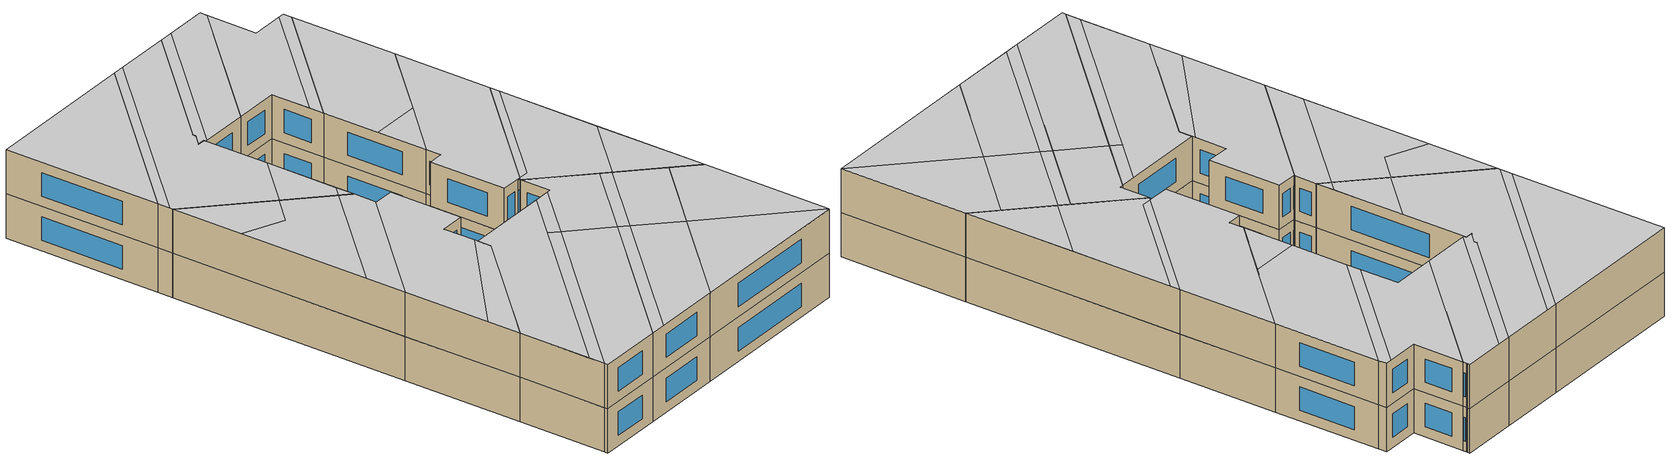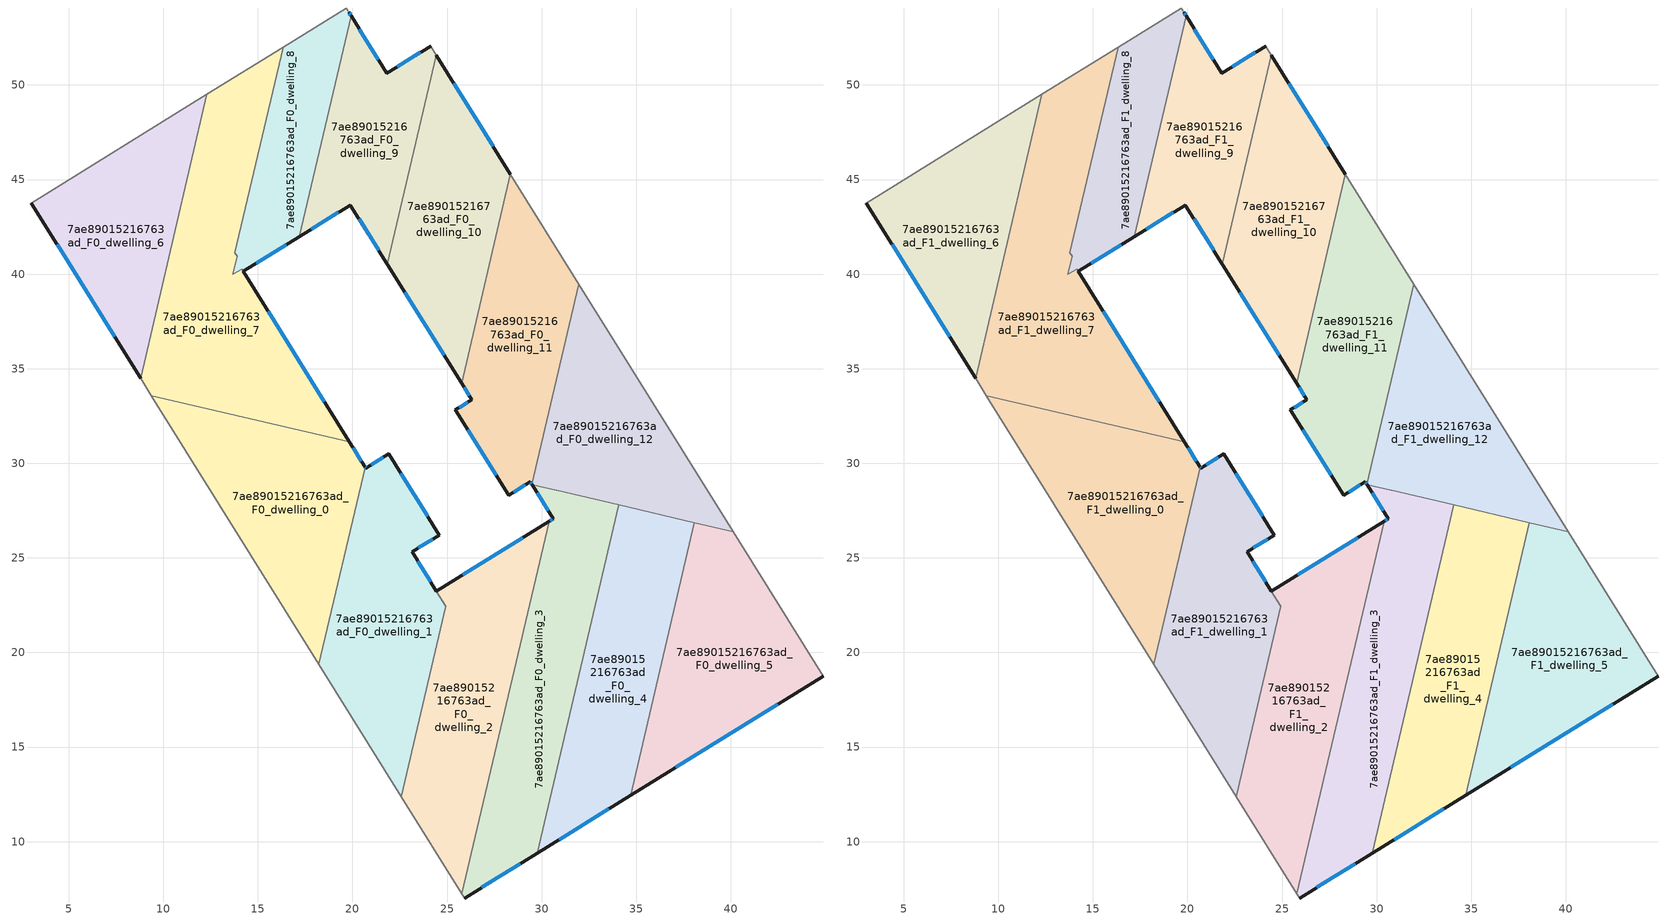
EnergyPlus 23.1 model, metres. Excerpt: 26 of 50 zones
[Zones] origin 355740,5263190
7ae89015216763ad_F0_dwelling_0
 floor ground (EU_floor_Construction): 19.84,31.12 20.66,29.8 18.22,19.38 9.38,33.57 z0
 wall outside (EU_wall_Construction): 20.66,29.8 19.84,31.12 z0:3
 wall to 7ae89015216763ad_F0_dwelling_1 (EU_wall_Construction): 18.22,19.38 20.66,29.8 z0:3
 wall adiabatic (EU_wall_Construction): 9.38,33.57 18.22,19.38 z0:3
 wall to 7ae89015216763ad_F0_dwelling_7 (EU_wall_Construction): 19.84,31.12 9.38,33.57 z0:3
 window (EU_Window_Construction): 20.47,30.11 20.03,30.81 z0.7:2.3
7ae89015216763ad_F0_dwelling_1
 floor ground (EU_floor_Construction): 21.92,30.49 24.6,26.2 23.15,25.31 24.94,22.44 22.59,12.38 18.22,19.38 20.66,29.8 20.7,29.74 z0
 wall outside (EU_wall_Construction): 24.44,23.24 23.15,25.31 24.6,26.2 21.92,30.49 20.7,29.74 20.66,29.8 z0:3
 wall to 7ae89015216763ad_F0_dwelling_2 (EU_wall_Construction): 24.94,22.44 24.44,23.24 / 22.59,12.38 24.94,22.43 z0:3
 wall adiabatic (EU_wall_Construction): 18.22,19.38 22.59,12.38 z0:3
 window (EU_Window_Construction): 23.49,25.52 24.26,25.99 / 24.14,23.73 23.46,24.83 / 20.69,29.76 20.67,29.79 / 21.64,30.32 20.99,29.92 / 23.97,27.21 22.55,29.49 z0.7:2.3
7ae89015216763ad_F0_dwelling_10
 floor ground (EU_floor_Construction): 24.44,51.56 28.35,45.27 25.77,34.23 21.85,40.51 z0
 wall outside (EU_wall_Construction): 28.35,45.27 24.44,51.56 / 21.85,40.51 25.77,34.23 z0:3
 wall to 7ae89015216763ad_F0_dwelling_9 (EU_wall_Construction): 24.44,51.56 21.85,40.51 z0:3
 wall to 7ae89015216763ad_F0_dwelling_11 (EU_wall_Construction): 25.77,34.23 28.35,45.27 z0:3
 window (EU_Window_Construction): 27.43,46.75 25.36,50.08 / 22.77,39.04 24.85,35.71 z0.7:2.3
7ae89015216763ad_F0_dwelling_11
 floor ground (EU_floor_Construction): 28.35,45.27 31.97,39.47 29.49,28.88 29.4,29.02 28.25,28.31 25.44,32.82 26.31,33.37 25.77,34.23 z0
 wall outside (EU_wall_Construction): 25.77,34.23 26.31,33.37 25.44,32.82 28.25,28.31 29.4,29.02 29.49,28.88 z0:3
 wall adiabatic (EU_wall_Construction): 31.97,39.47 28.35,45.27 z0:3
 wall to 7ae89015216763ad_F0_dwelling_12 (EU_wall_Construction): 29.49,28.88 31.97,39.47 z0:3
 window (EU_Window_Construction): 29.42,28.99 29.47,28.91 / 28.52,28.48 29.13,28.85 / 26.1,31.76 27.59,29.37 / 26.11,33.24 25.65,32.95 / 25.9,34.03 26.19,33.57 z0.7:2.3
7ae89015216763ad_F0_dwelling_12
 floor ground (EU_floor_Construction): 31.97,39.47 40.13,26.38 29.49,28.87 z0
 wall adiabatic (EU_wall_Construction): 40.13,26.38 31.97,39.47 z0:3
 wall to 7ae89015216763ad_F0_dwelling_4 (EU_wall_Construction): 34.07,27.8 38.08,26.86 z0:3
 wall to 7ae89015216763ad_F0_dwelling_3 (EU_wall_Construction): 29.49,28.87 30.78,28.56 / 30.79,28.56 34.07,27.8 z0:3
 wall to 7ae89015216763ad_F0_dwelling_5 (EU_wall_Construction): 38.08,26.86 40.13,26.38 z0:3
7ae89015216763ad_F0_dwelling_2
 floor ground (EU_floor_Construction): 30.4,26.93 25.79,7.24 22.59,12.38 24.94,22.44 24.44,23.24 z0
 wall outside (EU_wall_Construction): 30.4,26.93 24.44,23.24 z0:3
 wall adiabatic (EU_wall_Construction): 22.59,12.38 25.79,7.24 z0:3
 wall to 7ae89015216763ad_F0_dwelling_3 (EU_wall_Construction): 25.79,7.24 30.4,26.93 z0:3
 window (EU_Window_Construction): 29,26.06 25.84,24.1 z0.7:2.3
7ae89015216763ad_F0_dwelling_3
 floor ground (EU_floor_Construction): 34.07,27.79 29.76,9.39 25.93,7.02 25.79,7.24 30.4,26.93 30.62,27.07 29.49,28.87 z0
 wall outside (EU_wall_Construction): 29.49,28.87 30.62,27.07 30.4,26.93 / 25.93,7.02 29.76,9.39 z0:3
 wall to 7ae89015216763ad_F0_dwelling_4 (EU_wall_Construction): 29.76,9.39 34.07,27.79 z0:3
 wall adiabatic (EU_wall_Construction): 25.79,7.24 25.93,7.02 z0:3
 window (EU_Window_Construction): 29.76,28.44 30.35,27.49 / 26.83,7.58 28.86,8.84 / 30.57,27.03 30.45,26.96 z0.7:2.3
7ae89015216763ad_F0_dwelling_4
 floor ground (EU_floor_Construction): 38.08,26.86 34.71,12.45 29.76,9.39 34.07,27.79 z0
 wall outside (EU_wall_Construction): 29.76,9.39 34.71,12.45 z0:3
 wall to 7ae89015216763ad_F0_dwelling_5 (EU_wall_Construction): 34.71,12.45 38.08,26.86 z0:3
 window (EU_Window_Construction): 30.92,10.11 33.54,11.73 z0.7:2.3
7ae89015216763ad_F0_dwelling_5
 floor ground (EU_floor_Construction): 40.13,26.38 44.88,18.75 34.71,12.45 38.08,26.86 z0
 wall outside (EU_wall_Construction): 34.71,12.45 44.88,18.75 z0:3
 wall adiabatic (EU_wall_Construction): 44.88,18.75 40.13,26.38 z0:3
 window (EU_Window_Construction): 37.09,13.93 42.49,17.27 z0.7:2.3
7ae89015216763ad_F0_dwelling_6
 floor ground (EU_floor_Construction): 12.31,49.51 8.8,34.5 3.03,43.76 z0
 wall outside (EU_wall_Construction): 3.03,43.76 8.8,34.5 z0:3
 wall adiabatic (EU_wall_Construction): 12.31,49.51 3.03,43.76 z0:3
 wall to 7ae89015216763ad_F0_dwelling_7 (EU_wall_Construction): 8.8,34.5 12.31,49.51 z0:3
 window (EU_Window_Construction): 4.39,41.58 7.45,36.68 z0.7:2.3
7ae89015216763ad_F0_dwelling_7
 floor ground (EU_floor_Construction): 16.34,52 13.79,41.12 13.9,40.94 13.68,39.99 13.72,40.01 14.14,40.27 14.22,40.14 19.84,31.12 9.38,33.57 8.8,34.5 12.31,49.51 z0
 wall outside (EU_wall_Construction): 19.84,31.12 14.22,40.14 z0:3
 wall to 7ae89015216763ad_F0_dwelling_8 (EU_wall_Construction): 14.22,40.15 14.14,40.27 13.72,40.01 13.68,39.99 13.9,40.94 13.79,41.12 16.34,52 z0:3
 wall adiabatic (EU_wall_Construction): 8.8,34.5 9.38,33.57 / 16.34,52 12.31,49.51 z0:3
 window (EU_Window_Construction): 18.52,33.24 15.54,38.02 z0.7:2.3
7ae89015216763ad_F0_dwelling_8
 floor ground (EU_floor_Construction): 19.75,53.94 19.78,53.9 19.82,53.83 19.93,53.66 17.2,41.99 14.22,40.15 14.14,40.27 13.72,40.01 13.68,39.99 13.9,40.94 13.79,41.12 16.34,52 19.67,54.07 z0
 wall outside (EU_wall_Construction): 19.93,53.66 19.82,53.83 / 14.22,40.15 17.2,41.99 z0:3
 wall adiabatic (EU_wall_Construction): 19.82,53.83 19.78,53.9 19.75,53.94 19.67,54.07 16.34,52 z0:3
 wall to 7ae89015216763ad_F0_dwelling_9 (EU_wall_Construction): 17.2,41.99 19.93,53.66 z0:3
 window (EU_Window_Construction): 19.9,53.7 19.84,53.79 / 14.92,40.58 16.5,41.55 z0.7:2.3
7ae89015216763ad_F0_dwelling_9
 floor ground (EU_floor_Construction): 24.13,52.05 24.44,51.56 21.85,40.51 19.89,43.65 17.2,41.99 19.93,53.66 21.82,50.62 z0
 wall outside (EU_wall_Construction): 17.2,41.99 19.89,43.65 21.85,40.51 / 24.13,52.05 21.82,50.62 19.93,53.66 z0:3
 wall adiabatic (EU_wall_Construction): 24.44,51.56 24.13,52.05 z0:3
 window (EU_Window_Construction): 20.35,42.92 21.39,41.25 / 17.83,42.38 19.26,43.26 / 21.37,51.33 20.37,52.94 / 23.59,51.72 22.36,50.96 z0.7:2.3
7ae89015216763ad_F1_dwelling_0
 floor to 7ae89015216763ad_F0_dwelling_0 (EU_floor_Construction): 19.84,31.12 20.66,29.8 18.22,19.38 9.38,33.57 z3
 wall outside (EU_wall_Construction): 20.66,29.8 19.84,31.12 z3:6
 wall to 7ae89015216763ad_F1_dwelling_1 (EU_wall_Construction): 18.22,19.38 20.66,29.8 z3:6
 wall adiabatic (EU_wall_Construction): 9.38,33.57 18.22,19.38 z3:6
 wall to 7ae89015216763ad_F1_dwelling_7 (EU_wall_Construction): 19.84,31.12 9.38,33.57 z3:6
 window (EU_Window_Construction): 20.47,30.11 20.03,30.81 z3.7:5.3
 ceiling to 7ae89015216763ad_F2_dwelling_3 (EU_floor_Construction): 16.74,21.76 18.97,31.33 15.54,32.13 15.01,29.84 11.99,29.39 z6
 ceiling to 7ae89015216763ad_F2_dwelling_5 (EU_floor_Construction): 18.23,19.38 20.66,29.8 19.84,31.13 18.97,31.33 16.74,21.76 z6
 ceiling to 7ae89015216763ad_F2_dwelling_1 (EU_floor_Construction): 15.01,29.84 15.54,32.13 9.38,33.57 11.99,29.39 z6
7ae89015216763ad_F1_dwelling_1
 floor to 7ae89015216763ad_F0_dwelling_1 (EU_floor_Construction): 21.92,30.49 24.6,26.2 23.15,25.31 24.94,22.44 22.59,12.38 18.22,19.38 20.66,29.8 20.7,29.74 z3
 wall outside (EU_wall_Construction): 24.44,23.24 23.15,25.31 24.6,26.2 21.92,30.49 20.7,29.74 20.66,29.8 z3:6
 wall to 7ae89015216763ad_F1_dwelling_2 (EU_wall_Construction): 24.94,22.44 24.44,23.24 / 22.59,12.38 24.94,22.43 z3:6
 wall adiabatic (EU_wall_Construction): 18.22,19.38 22.59,12.38 z3:6
 window (EU_Window_Construction): 23.49,25.52 24.26,25.99 / 24.14,23.73 23.46,24.83 / 20.69,29.76 20.67,29.79 / 21.64,30.32 20.99,29.92 / 23.97,27.21 22.55,29.49 z3.7:5.3
 ceiling to 7ae89015216763ad_F2_dwelling_5 (EU_floor_Construction): 21.36,14.34 24.3,23.46 23.15,25.31 24.6,26.2 21.92,30.49 20.7,29.74 20.66,29.8 18.23,19.38 z6
 ceiling to 7ae89015216763ad_F2_dwelling_7 (EU_floor_Construction): 22.59,12.38 24.94,22.43 24.3,23.46 21.36,14.34 z6
7ae89015216763ad_F1_dwelling_10
 floor to 7ae89015216763ad_F0_dwelling_10 (EU_floor_Construction): 24.44,51.56 28.35,45.27 25.77,34.23 21.85,40.51 z3
 wall outside (EU_wall_Construction): 28.35,45.27 24.44,51.56 / 21.85,40.51 25.77,34.23 z3:6
 wall to 7ae89015216763ad_F1_dwelling_9 (EU_wall_Construction): 24.44,51.56 21.85,40.51 z3:6
 wall to 7ae89015216763ad_F1_dwelling_11 (EU_wall_Construction): 25.77,34.23 28.35,45.27 z3:6
 window (EU_Window_Construction): 27.43,46.75 25.36,50.08 / 22.77,39.04 24.85,35.71 z3.7:5.3
 ceiling adiabatic (EU_roof_Construction): 26.9,39.06 28.35,45.27 24.44,51.56 21.85,40.51 23.93,37.19 z6
 ceiling to 7ae89015216763ad_F2_dwelling_6 (EU_floor_Construction): 25.77,34.23 26.9,39.06 23.93,37.19 z6
7ae89015216763ad_F1_dwelling_11
 floor to 7ae89015216763ad_F0_dwelling_11 (EU_floor_Construction): 28.35,45.27 31.97,39.47 29.49,28.88 29.4,29.02 28.25,28.31 25.44,32.82 26.31,33.37 25.77,34.23 z3
 wall outside (EU_wall_Construction): 25.77,34.23 26.31,33.37 25.44,32.82 28.25,28.31 29.4,29.02 29.49,28.88 z3:6
 wall adiabatic (EU_wall_Construction): 31.97,39.47 28.35,45.27 z3:6
 wall to 7ae89015216763ad_F1_dwelling_12 (EU_wall_Construction): 29.49,28.88 31.97,39.47 z3:6
 window (EU_Window_Construction): 29.42,28.99 29.47,28.91 / 28.52,28.48 29.13,28.85 / 26.1,31.76 27.59,29.37 / 26.11,33.24 25.65,32.95 / 25.9,34.03 26.19,33.57 z3.7:5.3
 ceiling to 7ae89015216763ad_F2_dwelling_6 (EU_floor_Construction): 29.54,29.11 31.97,39.47 28.36,45.27 26.92,39.07 26.9,39.06 25.77,34.23 26.31,33.37 25.44,32.82 25.46,32.79 28.25,28.31 z6
 ceiling adiabatic (EU_roof_Construction): 26.92,39.07 28.36,45.27 26.9,39.06 z6
 ceiling to 7ae89015216763ad_F2_dwelling_8 (EU_floor_Construction): 29.49,28.88 29.54,29.1 29.4,29.02 z6
7ae89015216763ad_F1_dwelling_12
 floor to 7ae89015216763ad_F0_dwelling_12 (EU_floor_Construction): 31.97,39.47 40.13,26.38 30.79,28.56 29.49,28.87 29.49,28.88 z3
 wall adiabatic (EU_wall_Construction): 40.13,26.38 31.97,39.47 z3:6
 wall to 7ae89015216763ad_F1_dwelling_4 (EU_wall_Construction): 34.07,27.8 38.08,26.86 z3:6
 wall to 7ae89015216763ad_F1_dwelling_3 (EU_wall_Construction): 29.49,28.87 30.78,28.56 / 30.79,28.56 34.07,27.8 z3:6
 wall to 7ae89015216763ad_F1_dwelling_5 (EU_wall_Construction): 38.08,26.86 40.13,26.38 z3:6
 ceiling to 7ae89015216763ad_F2_dwelling_8 (EU_floor_Construction): 34.82,27.62 36.05,32.92 32.35,38.85 30.18,29.5 29.54,29.1 29.49,28.88 z6
 ceiling adiabatic (EU_roof_Construction): 40.13,26.38 36.05,32.92 34.82,27.62 z6
 ceiling to 7ae89015216763ad_F2_dwelling_6 (EU_floor_Construction): 30.18,29.5 32.35,38.85 31.97,39.47 29.54,29.11 z6
7ae89015216763ad_F1_dwelling_2
 floor to 7ae89015216763ad_F0_dwelling_2 (EU_floor_Construction): 30.4,26.93 25.79,7.24 22.59,12.38 24.94,22.44 24.44,23.24 z3
 wall outside (EU_wall_Construction): 30.4,26.93 24.44,23.24 z3:6
 wall adiabatic (EU_wall_Construction): 22.59,12.38 25.79,7.24 z3:6
 wall to 7ae89015216763ad_F1_dwelling_3 (EU_wall_Construction): 25.79,7.24 30.4,26.93 z3:6
 window (EU_Window_Construction): 29,26.06 25.84,24.1 z3.7:5.3
 ceiling to 7ae89015216763ad_F2_dwelling_7 (EU_floor_Construction): 25.22,8.15 29.45,26.34 24.44,23.24 24.94,22.44 22.59,12.38 z6
 ceiling to 7ae89015216763ad_F2_dwelling_9 (EU_floor_Construction): 25.79,7.24 29.34,22.4 28.57,22.57 25.22,8.15 z6
 ceiling to 7ae89015216763ad_F2_dwelling_8 (EU_floor_Construction): 29.34,22.4 30.4,26.93 29.45,26.34 28.57,22.57 z6
7ae89015216763ad_F1_dwelling_3
 floor to 7ae89015216763ad_F0_dwelling_3 (EU_floor_Construction): 34.07,27.79 29.76,9.39 25.93,7.02 25.79,7.24 30.4,26.93 30.62,27.07 29.49,28.87 z3
 wall outside (EU_wall_Construction): 29.49,28.87 30.62,27.07 30.4,26.93 / 25.93,7.02 29.76,9.39 z3:6
 wall to 7ae89015216763ad_F1_dwelling_4 (EU_wall_Construction): 29.76,9.39 34.07,27.79 z3:6
 wall adiabatic (EU_wall_Construction): 25.79,7.24 25.93,7.02 z3:6
 window (EU_Window_Construction): 29.76,28.44 30.35,27.49 / 26.83,7.58 28.86,8.84 / 30.57,27.03 30.45,26.96 z3.7:5.3
 ceiling to 7ae89015216763ad_F2_dwelling_9 (EU_floor_Construction): 29.76,9.39 32.63,21.63 29.34,22.4 25.79,7.24 25.93,7.02 z6
 ceiling to 7ae89015216763ad_F2_dwelling_8 (EU_floor_Construction): 32.63,21.63 34.07,27.79 29.49,28.87 30.62,27.07 30.4,26.93 29.34,22.4 z6
7ae89015216763ad_F1_dwelling_4
 floor to 7ae89015216763ad_F0_dwelling_4 (EU_floor_Construction): 38.08,26.86 34.71,12.45 29.76,9.39 34.07,27.79 z3
 wall outside (EU_wall_Construction): 29.76,9.39 34.71,12.45 z3:6
 wall to 7ae89015216763ad_F1_dwelling_5 (EU_wall_Construction): 34.71,12.45 38.08,26.86 z3:6
 window (EU_Window_Construction): 30.92,10.11 33.54,11.73 z3.7:5.3
 ceiling to 7ae89015216763ad_F2_dwelling_11 (EU_floor_Construction): 34.71,12.45 36.63,20.68 33.39,21.44 30.73,9.99 z6
 ceiling to 7ae89015216763ad_F2_dwelling_10 (EU_floor_Construction): 36.63,20.68 38.08,26.86 34.82,27.62 33.39,21.44 z6
 ceiling to 7ae89015216763ad_F2_dwelling_9 (EU_floor_Construction): 30.73,9.99 33.39,21.46 32.63,21.63 29.76,9.39 z6
 ceiling to 7ae89015216763ad_F2_dwelling_8 (EU_floor_Construction): 33.39,21.46 34.82,27.62 34.07,27.79 32.63,21.63 z6
7ae89015216763ad_F1_dwelling_5
 floor to 7ae89015216763ad_F0_dwelling_5 (EU_floor_Construction): 40.13,26.38 44.88,18.75 34.71,12.45 38.08,26.86 z3
 wall outside (EU_wall_Construction): 34.71,12.45 44.88,18.75 z3:6
 wall adiabatic (EU_wall_Construction): 44.88,18.75 40.13,26.38 z3:6
 window (EU_Window_Construction): 37.09,13.93 42.49,17.27 z3.7:5.3
 ceiling to 7ae89015216763ad_F2_dwelling_10 (EU_floor_Construction): 44.87,18.77 40.13,26.38 38.08,26.86 36.63,20.68 z6
 ceiling to 7ae89015216763ad_F2_dwelling_11 (EU_floor_Construction): 44.88,18.75 44.87,18.77 36.63,20.68 34.71,12.45 z6
7ae89015216763ad_F1_dwelling_6
 floor to 7ae89015216763ad_F0_dwelling_6 (EU_floor_Construction): 12.31,49.51 8.8,34.5 3.03,43.76 z3
 wall outside (EU_wall_Construction): 3.03,43.76 8.8,34.5 z3:6
 wall adiabatic (EU_wall_Construction): 12.31,49.51 3.03,43.76 z3:6
 wall to 7ae89015216763ad_F1_dwelling_7 (EU_wall_Construction): 8.8,34.5 12.31,49.51 z3:6
 window (EU_Window_Construction): 4.39,41.58 7.45,36.68 z3.7:5.3
 ceiling to 7ae89015216763ad_F2_dwelling_0 (EU_floor_Construction): 8.8,34.5 12.31,49.51 3.03,43.76 z6
7ae89015216763ad_F1_dwelling_7
 floor to 7ae89015216763ad_F0_dwelling_7 (EU_floor_Construction): 16.34,52 13.79,41.12 13.9,40.94 13.68,39.99 13.72,40.01 14.14,40.27 14.22,40.14 19.84,31.12 9.38,33.57 8.8,34.5 12.31,49.51 z3
 wall outside (EU_wall_Construction): 19.84,31.12 14.22,40.14 z3:6
 wall to 7ae89015216763ad_F1_dwelling_8 (EU_wall_Construction): 14.22,40.15 14.14,40.27 13.72,40.01 13.68,39.99 13.9,40.94 13.79,41.12 16.34,52 z3:6
 wall adiabatic (EU_wall_Construction): 8.8,34.5 9.38,33.57 / 16.34,52 12.31,49.51 z3:6
 window (EU_Window_Construction): 18.52,33.24 15.54,38.02 z3.7:5.3
 ceiling to 7ae89015216763ad_F2_dwelling_1 (EU_floor_Construction): 15.54,32.13 16.54,36.43 14.22,40.15 14.14,40.27 13.72,40.01 13.68,39.99 13.9,40.94 13.79,41.12 16.34,52 13.04,49.96 9.27,33.74 9.38,33.57 z6
 ceiling to 7ae89015216763ad_F2_dwelling_3 (EU_floor_Construction): 18.97,31.33 19.17,32.2 16.54,36.43 15.54,32.13 z6
 ceiling to 7ae89015216763ad_F2_dwelling_0 (EU_floor_Construction): 9.27,33.74 13.04,49.96 12.31,49.51 8.8,34.5 z6
 ceiling to 7ae89015216763ad_F2_dwelling_5 (EU_floor_Construction): 19.84,31.13 19.17,32.2 18.97,31.33 z6
7ae89015216763ad_F1_dwelling_8
 floor to 7ae89015216763ad_F0_dwelling_8 (EU_floor_Construction): 19.75,53.94 19.78,53.9 19.82,53.83 19.93,53.66 17.2,41.99 14.22,40.15 14.14,40.27 13.72,40.01 13.68,39.99 13.9,40.94 13.79,41.12 16.34,52 19.67,54.07 z3
 wall outside (EU_wall_Construction): 19.93,53.66 19.82,53.83 / 14.22,40.15 17.2,41.99 z3:6
 wall adiabatic (EU_wall_Construction): 19.82,53.83 19.78,53.9 19.75,53.94 19.67,54.07 16.34,52 z3:6
 wall to 7ae89015216763ad_F1_dwelling_9 (EU_wall_Construction): 17.2,41.99 19.93,53.66 z3:6
 window (EU_Window_Construction): 19.9,53.7 19.84,53.79 / 14.92,40.58 16.5,41.55 z3.7:5.3
 ceiling to 7ae89015216763ad_F2_dwelling_2 (EU_floor_Construction): 17.2,41.99 19.93,53.66 19.91,53.69 19.82,53.83 19.78,53.9 19.77,53.91 19.67,54.07 17.18,52.52 14.32,40.21 z6
 ceiling to 7ae89015216763ad_F2_dwelling_1 (EU_floor_Construction): 14.32,40.21 17.18,52.52 16.34,52 13.79,41.12 13.9,40.94 13.68,39.99 13.72,40.01 14.14,40.27 14.22,40.15 z6
7ae89015216763ad_F1_dwelling_9
 floor to 7ae89015216763ad_F0_dwelling_9 (EU_floor_Construction): 24.13,52.05 24.44,51.56 21.85,40.51 19.89,43.65 17.2,41.99 19.93,53.66 21.82,50.62 z3
 wall outside (EU_wall_Construction): 17.2,41.99 19.89,43.65 21.85,40.51 / 24.13,52.05 21.82,50.62 19.93,53.66 z3:6
 wall adiabatic (EU_wall_Construction): 24.44,51.56 24.13,52.05 z3:6
 window (EU_Window_Construction): 20.35,42.92 21.39,41.25 / 17.83,42.38 19.26,43.26 / 21.37,51.33 20.37,52.94 / 23.59,51.72 22.36,50.96 z3.7:5.3
 ceiling to 7ae89015216763ad_F2_dwelling_2 (EU_floor_Construction): 21.3,41.39 23.72,51.8 21.82,50.62 19.93,53.66 17.2,41.99 19.89,43.65 z6
 ceiling to 7ae89015216763ad_F2_dwelling_4 (EU_floor_Construction): 21.85,40.51 24.44,51.56 24.13,52.05 23.72,51.8 21.3,41.39 z6
[Building]
EU S2 Campaign: North Axis=0; Terrain=City; Solar Distribution=FullExterior
[Site:Location]
Budapest.Ferenc.Liszt.Intl.AP: Latitude=47.437; Longitude=19.256; Time Zone=1; Elevation=185
[SizingPeriod:WeatherFileDays]
AnnualSizingPeriod: Begin Month=1; Begin Day of Month=1; End Month=12; End Day of Month=31; Day of Week for Start Day=Monday; Use Weather File Daylight Saving Period=No; Use Weather File Rain and Snow Indicators=No
[MATERIAL]
EU_InternalMass_Material: Roughness=MediumRough; Thickness=0.1; Conductivity=1; Density=1800; Specific Heat=900; Thermal Absorptance=0.9; Solar Absorptance=0.7; Visible Absorptance=0.7
[MATERIAL:NOMASS] Roughness=MediumRough; Thermal Absorptance=0.9; Solar Absorptance=0.7; Visible Absorptance=0.7
Name | Thermal Resistance
EU_wall_NoMass | 0.832559
EU_roof_NoMass | 1.39638
EU_floor_NoMass | 0.872794
[WINDOWMATERIAL:SIMPLEGLAZINGSYSTEM]
EU_Window_SimpleGlazing: UFactor=2.79869; Solar Heat Gain Coefficient=0.75; Visible Transmittance=0.75
[CONSTRUCTION]
EU_wall_Construction: EU_wall_NoMass
EU_roof_Construction: EU_roof_NoMass
EU_floor_Construction: EU_floor_NoMass
EU_Window_Construction: EU_Window_SimpleGlazing
EU_InternalMass_Construction: EU_InternalMass_Material
[ZONE] Type=1; Multiplier=1; Ceiling Height=autocalculate; Floor Area=autocalculate; Part of Total Floor Area=Yes
Name | Volume
7ae89015216763ad_F0_dwelling_0; 7ae89015216763ad_F1_dwelling_0 | 208.028
7ae89015216763ad_F0_dwelling_1; 7ae89015216763ad_F1_dwelling_1 | 206.738
7ae89015216763ad_F0_dwelling_10; 7ae89015216763ad_F1_dwelling_10 | 178.541
7ae89015216763ad_F0_dwelling_11; 7ae89015216763ad_F1_dwelling_11 | 180.657
7ae89015216763ad_F0_dwelling_12 | 178.465
7ae89015216763ad_F1_dwelling_12 | 178.602
7ae89015216763ad_F0_dwelling_2; 7ae89015216763ad_F1_dwelling_2 | 206.734
7ae89015216763ad_F0_dwelling_3; 7ae89015216763ad_F1_dwelling_3 | 210.687
7ae89015216763ad_F0_dwelling_4; 7ae89015216763ad_F1_dwelling_4 | 208.04
7ae89015216763ad_F0_dwelling_5; 7ae89015216763ad_F1_dwelling_5 | 208.049
7ae89015216763ad_F0_dwelling_6; 7ae89015216763ad_F1_dwelling_6 | 178.606
7ae89015216763ad_F0_dwelling_7; 7ae89015216763ad_F1_dwelling_7 | 278.029
7ae89015216763ad_F0_dwelling_8; 7ae89015216763ad_F1_dwelling_8 | 117.302
7ae89015216763ad_F0_dwelling_9; 7ae89015216763ad_F1_dwelling_9 | 140.565
[INTERNALMASS] Construction=EU_InternalMass_Construction
Name | Zone or ZoneList | Surface Area
7ae89015216763ad_F0_dwelling_0_EU_InternalMass | 7ae89015216763ad_F0_dwelling_0 | 69.3428
7ae89015216763ad_F0_dwelling_1_EU_InternalMass | 7ae89015216763ad_F0_dwelling_1 | 68.913
7ae89015216763ad_F0_dwelling_2_EU_InternalMass | 7ae89015216763ad_F0_dwelling_2 | 68.91
7ae89015216763ad_F0_dwelling_3_EU_InternalMass | 7ae89015216763ad_F0_dwelling_3 | 70.2285
7ae89015216763ad_F0_dwelling_4_EU_InternalMass | 7ae89015216763ad_F0_dwelling_4 | 69.3466
7ae89015216763ad_F0_dwelling_5_EU_InternalMass | 7ae89015216763ad_F0_dwelling_5 | 69.3495
7ae89015216763ad_F0_dwelling_6_EU_InternalMass | 7ae89015216763ad_F0_dwelling_6 | 59.5355
7ae89015216763ad_F0_dwelling_7_EU_InternalMass | 7ae89015216763ad_F0_dwelling_7 | 92.6751
7ae89015216763ad_F0_dwelling_8_EU_InternalMass | 7ae89015216763ad_F0_dwelling_8 | 39.1006
7ae89015216763ad_F0_dwelling_9_EU_InternalMass | 7ae89015216763ad_F0_dwelling_9 | 46.855
7ae89015216763ad_F0_dwelling_10_EU_InternalMass | 7ae89015216763ad_F0_dwelling_10 | 59.5137
7ae89015216763ad_F0_dwelling_11_EU_InternalMass | 7ae89015216763ad_F0_dwelling_11 | 60.2186
7ae89015216763ad_F0_dwelling_12_EU_InternalMass | 7ae89015216763ad_F0_dwelling_12 | 59.5337
7ae89015216763ad_F1_dwelling_0_EU_InternalMass | 7ae89015216763ad_F1_dwelling_0 | 69.3428
7ae89015216763ad_F1_dwelling_1_EU_InternalMass | 7ae89015216763ad_F1_dwelling_1 | 68.913
7ae89015216763ad_F1_dwelling_2_EU_InternalMass | 7ae89015216763ad_F1_dwelling_2 | 68.91
7ae89015216763ad_F1_dwelling_3_EU_InternalMass | 7ae89015216763ad_F1_dwelling_3 | 70.2285
7ae89015216763ad_F1_dwelling_4_EU_InternalMass | 7ae89015216763ad_F1_dwelling_4 | 69.3466
7ae89015216763ad_F1_dwelling_5_EU_InternalMass | 7ae89015216763ad_F1_dwelling_5 | 69.3495
7ae89015216763ad_F1_dwelling_6_EU_InternalMass | 7ae89015216763ad_F1_dwelling_6 | 59.5355
7ae89015216763ad_F1_dwelling_7_EU_InternalMass | 7ae89015216763ad_F1_dwelling_7 | 92.6751
7ae89015216763ad_F1_dwelling_8_EU_InternalMass | 7ae89015216763ad_F1_dwelling_8 | 39.1006
7ae89015216763ad_F1_dwelling_9_EU_InternalMass | 7ae89015216763ad_F1_dwelling_9 | 46.855
7ae89015216763ad_F1_dwelling_10_EU_InternalMass | 7ae89015216763ad_F1_dwelling_10 | 59.5137
7ae89015216763ad_F1_dwelling_11_EU_InternalMass | 7ae89015216763ad_F1_dwelling_11 | 60.2186
7ae89015216763ad_F1_dwelling_12_EU_InternalMass | 7ae89015216763ad_F1_dwelling_12 | 59.5337
[OTHEREQUIPMENT] Fuel Type=Electricity; Design Level Calculation Method=Watts/Area; Power per Zone Floor Area=1; Fraction Latent=0; Fraction Radiant=0; Fraction Lost=0; Carbon Dioxide Generation Rate=0; EndUse Subcategory=EU_Step8_InternalGains
Name | Zone or ZoneList or Space or SpaceList | Schedule
EU_Step8_InternalGain_7ae89015216763ad_F0_dwelling_0_f000 | 7ae89015216763ad_F0_dwelling_0 | EU_Step8_GainSchedule_7ae89015216763ad_F0_dwelling_0_f000
EU_Step8_InternalGain_7ae89015216763ad_F0_dwelling_1_f000 | 7ae89015216763ad_F0_dwelling_1 | EU_Step8_GainSchedule_7ae89015216763ad_F0_dwelling_1_f000
EU_Step8_InternalGain_7ae89015216763ad_F0_dwelling_2_f000 | 7ae89015216763ad_F0_dwelling_2 | EU_Step8_GainSchedule_7ae89015216763ad_F0_dwelling_2_f000
EU_Step8_InternalGain_7ae89015216763ad_F0_dwelling_3_f000 | 7ae89015216763ad_F0_dwelling_3 | EU_Step8_GainSchedule_7ae89015216763ad_F0_dwelling_3_f000
EU_Step8_InternalGain_7ae89015216763ad_F0_dwelling_4_f000 | 7ae89015216763ad_F0_dwelling_4 | EU_Step8_GainSchedule_7ae89015216763ad_F0_dwelling_4_f000
EU_Step8_InternalGain_7ae89015216763ad_F0_dwelling_5_f000 | 7ae89015216763ad_F0_dwelling_5 | EU_Step8_GainSchedule_7ae89015216763ad_F0_dwelling_5_f000
EU_Step8_InternalGain_7ae89015216763ad_F0_dwelling_6_f000 | 7ae89015216763ad_F0_dwelling_6 | EU_Step8_GainSchedule_7ae89015216763ad_F0_dwelling_6_f000
EU_Step8_InternalGain_7ae89015216763ad_F0_dwelling_7_f000 | 7ae89015216763ad_F0_dwelling_7 | EU_Step8_GainSchedule_7ae89015216763ad_F0_dwelling_7_f000
EU_Step8_InternalGain_7ae89015216763ad_F0_dwelling_8_f000 | 7ae89015216763ad_F0_dwelling_8 | EU_Step8_GainSchedule_7ae89015216763ad_F0_dwelling_8_f000
EU_Step8_InternalGain_7ae89015216763ad_F0_dwelling_9_f000 | 7ae89015216763ad_F0_dwelling_9 | EU_Step8_GainSchedule_7ae89015216763ad_F0_dwelling_9_f000
EU_Step8_InternalGain_7ae89015216763ad_F0_dwelling_10_f000 | 7ae89015216763ad_F0_dwelling_10 | EU_Step8_GainSchedule_7ae89015216763ad_F0_dwelling_10_f000
EU_Step8_InternalGain_7ae89015216763ad_F0_dwelling_11_f000 | 7ae89015216763ad_F0_dwelling_11 | EU_Step8_GainSchedule_7ae89015216763ad_F0_dwelling_11_f000
EU_Step8_InternalGain_7ae89015216763ad_F0_dwelling_12_f000 | 7ae89015216763ad_F0_dwelling_12 | EU_Step8_GainSchedule_7ae89015216763ad_F0_dwelling_12_f000
EU_Step8_InternalGain_7ae89015216763ad_F1_dwelling_0_f000 | 7ae89015216763ad_F1_dwelling_0 | EU_Step8_GainSchedule_7ae89015216763ad_F1_dwelling_0_f000
EU_Step8_InternalGain_7ae89015216763ad_F1_dwelling_1_f000 | 7ae89015216763ad_F1_dwelling_1 | EU_Step8_GainSchedule_7ae89015216763ad_F1_dwelling_1_f000
EU_Step8_InternalGain_7ae89015216763ad_F1_dwelling_2_f000 | 7ae89015216763ad_F1_dwelling_2 | EU_Step8_GainSchedule_7ae89015216763ad_F1_dwelling_2_f000
EU_Step8_InternalGain_7ae89015216763ad_F1_dwelling_3_f000 | 7ae89015216763ad_F1_dwelling_3 | EU_Step8_GainSchedule_7ae89015216763ad_F1_dwelling_3_f000
EU_Step8_InternalGain_7ae89015216763ad_F1_dwelling_4_f000 | 7ae89015216763ad_F1_dwelling_4 | EU_Step8_GainSchedule_7ae89015216763ad_F1_dwelling_4_f000
EU_Step8_InternalGain_7ae89015216763ad_F1_dwelling_5_f000 | 7ae89015216763ad_F1_dwelling_5 | EU_Step8_GainSchedule_7ae89015216763ad_F1_dwelling_5_f000
EU_Step8_InternalGain_7ae89015216763ad_F1_dwelling_6_f000 | 7ae89015216763ad_F1_dwelling_6 | EU_Step8_GainSchedule_7ae89015216763ad_F1_dwelling_6_f000
EU_Step8_InternalGain_7ae89015216763ad_F1_dwelling_7_f000 | 7ae89015216763ad_F1_dwelling_7 | EU_Step8_GainSchedule_7ae89015216763ad_F1_dwelling_7_f000
EU_Step8_InternalGain_7ae89015216763ad_F1_dwelling_8_f000 | 7ae89015216763ad_F1_dwelling_8 | EU_Step8_GainSchedule_7ae89015216763ad_F1_dwelling_8_f000
EU_Step8_InternalGain_7ae89015216763ad_F1_dwelling_9_f000 | 7ae89015216763ad_F1_dwelling_9 | EU_Step8_GainSchedule_7ae89015216763ad_F1_dwelling_9_f000
EU_Step8_InternalGain_7ae89015216763ad_F1_dwelling_10_f000 | 7ae89015216763ad_F1_dwelling_10 | EU_Step8_GainSchedule_7ae89015216763ad_F1_dwelling_10_f000
EU_Step8_InternalGain_7ae89015216763ad_F1_dwelling_11_f000 | 7ae89015216763ad_F1_dwelling_11 | EU_Step8_GainSchedule_7ae89015216763ad_F1_dwelling_11_f000
EU_Step8_InternalGain_7ae89015216763ad_F1_dwelling_12_f000 | 7ae89015216763ad_F1_dwelling_12 | EU_Step8_GainSchedule_7ae89015216763ad_F1_dwelling_12_f000
[ZONEVENTILATION:DESIGNFLOWRATE] Schedule=EU_AlwaysOn; Design Flow Rate Calculation Method=AirChanges/Hour; Air Changes per Hour=0.475469; Ventilation Type=Natural; Fan Pressure Rise=0; Fan Total Efficiency=1; Constant Term Coefficient=1; Temperature Term Coefficient=0; Velocity Term Coefficient=0; Velocity Squared Term Coefficient=0; Minimum Indoor Temperature=-100; Maximum Indoor Temperature=100; Delta Temperature=-100; Minimum Outdoor Temperature=-100; Maximum Outdoor Temperature=100; Maximum Wind Speed=40
Name | Zone or ZoneList or Space or SpaceList
EU_ConstantAir_7ae89015216763ad_F0_dwelling_0 | 7ae89015216763ad_F0_dwelling_0
EU_ConstantAir_7ae89015216763ad_F0_dwelling_1 | 7ae89015216763ad_F0_dwelling_1
EU_ConstantAir_7ae89015216763ad_F0_dwelling_2 | 7ae89015216763ad_F0_dwelling_2
EU_ConstantAir_7ae89015216763ad_F0_dwelling_3 | 7ae89015216763ad_F0_dwelling_3
EU_ConstantAir_7ae89015216763ad_F0_dwelling_4 | 7ae89015216763ad_F0_dwelling_4
EU_ConstantAir_7ae89015216763ad_F0_dwelling_5 | 7ae89015216763ad_F0_dwelling_5
EU_ConstantAir_7ae89015216763ad_F0_dwelling_6 | 7ae89015216763ad_F0_dwelling_6
EU_ConstantAir_7ae89015216763ad_F0_dwelling_7 | 7ae89015216763ad_F0_dwelling_7
EU_ConstantAir_7ae89015216763ad_F0_dwelling_8 | 7ae89015216763ad_F0_dwelling_8
EU_ConstantAir_7ae89015216763ad_F0_dwelling_9 | 7ae89015216763ad_F0_dwelling_9
EU_ConstantAir_7ae89015216763ad_F0_dwelling_10 | 7ae89015216763ad_F0_dwelling_10
EU_ConstantAir_7ae89015216763ad_F0_dwelling_11 | 7ae89015216763ad_F0_dwelling_11
EU_ConstantAir_7ae89015216763ad_F0_dwelling_12 | 7ae89015216763ad_F0_dwelling_12
EU_ConstantAir_7ae89015216763ad_F1_dwelling_0 | 7ae89015216763ad_F1_dwelling_0
EU_ConstantAir_7ae89015216763ad_F1_dwelling_1 | 7ae89015216763ad_F1_dwelling_1
EU_ConstantAir_7ae89015216763ad_F1_dwelling_2 | 7ae89015216763ad_F1_dwelling_2
EU_ConstantAir_7ae89015216763ad_F1_dwelling_3 | 7ae89015216763ad_F1_dwelling_3
EU_ConstantAir_7ae89015216763ad_F1_dwelling_4 | 7ae89015216763ad_F1_dwelling_4
EU_ConstantAir_7ae89015216763ad_F1_dwelling_5 | 7ae89015216763ad_F1_dwelling_5
EU_ConstantAir_7ae89015216763ad_F1_dwelling_6 | 7ae89015216763ad_F1_dwelling_6
EU_ConstantAir_7ae89015216763ad_F1_dwelling_7 | 7ae89015216763ad_F1_dwelling_7
EU_ConstantAir_7ae89015216763ad_F1_dwelling_8 | 7ae89015216763ad_F1_dwelling_8
EU_ConstantAir_7ae89015216763ad_F1_dwelling_9 | 7ae89015216763ad_F1_dwelling_9
EU_ConstantAir_7ae89015216763ad_F1_dwelling_10 | 7ae89015216763ad_F1_dwelling_10
EU_ConstantAir_7ae89015216763ad_F1_dwelling_11 | 7ae89015216763ad_F1_dwelling_11
EU_ConstantAir_7ae89015216763ad_F1_dwelling_12 | 7ae89015216763ad_F1_dwelling_12
[HVACTEMPLATE:THERMOSTAT] Constant Heating Setpoint=20; Constant Cooling Setpoint=50
EU_HeatOnly_7ae89015216763ad_F0_dwelling_0; EU_HeatOnly_7ae89015216763ad_F0_dwelling_1; EU_HeatOnly_7ae89015216763ad_F0_dwelling_2; EU_HeatOnly_7ae89015216763ad_F0_dwelling_3; EU_HeatOnly_7ae89015216763ad_F0_dwelling_4; EU_HeatOnly_7ae89015216763ad_F0_dwelling_5; EU_HeatOnly_7ae89015216763ad_F0_dwelling_6; EU_HeatOnly_7ae89015216763ad_F0_dwelling_7; EU_HeatOnly_7ae89015216763ad_F0_dwelling_8; EU_HeatOnly_7ae89015216763ad_F0_dwelling_9; EU_HeatOnly_7ae89015216763ad_F0_dwelling_10; EU_HeatOnly_7ae89015216763ad_F0_dwelling_11; EU_HeatOnly_7ae89015216763ad_F0_dwelling_12; EU_HeatOnly_7ae89015216763ad_F1_dwelling_0; EU_HeatOnly_7ae89015216763ad_F1_dwelling_1; EU_HeatOnly_7ae89015216763ad_F1_dwelling_2; EU_HeatOnly_7ae89015216763ad_F1_dwelling_3; EU_HeatOnly_7ae89015216763ad_F1_dwelling_4; EU_HeatOnly_7ae89015216763ad_F1_dwelling_5; EU_HeatOnly_7ae89015216763ad_F1_dwelling_6; EU_HeatOnly_7ae89015216763ad_F1_dwelling_7; EU_HeatOnly_7ae89015216763ad_F1_dwelling_8; EU_HeatOnly_7ae89015216763ad_F1_dwelling_9; EU_HeatOnly_7ae89015216763ad_F1_dwelling_10; EU_HeatOnly_7ae89015216763ad_F1_dwelling_11; EU_HeatOnly_7ae89015216763ad_F1_dwelling_12; EU_HeatOnly_7ae89015216763ad_F2_dwelling_0; EU_HeatOnly_7ae89015216763ad_F2_dwelling_1; EU_HeatOnly_7ae89015216763ad_F2_dwelling_2; EU_HeatOnly_7ae89015216763ad_F2_dwelling_3; EU_HeatOnly_7ae89015216763ad_F2_dwelling_4; EU_HeatOnly_7ae89015216763ad_F2_dwelling_5; EU_HeatOnly_7ae89015216763ad_F2_dwelling_6; EU_HeatOnly_7ae89015216763ad_F2_dwelling_7; EU_HeatOnly_7ae89015216763ad_F2_dwelling_8; EU_HeatOnly_7ae89015216763ad_F2_dwelling_9; EU_HeatOnly_7ae89015216763ad_F2_dwelling_10; EU_HeatOnly_7ae89015216763ad_F2_dwelling_11; EU_HeatOnly_7ae89015216763ad_F3_dwelling_0; EU_HeatOnly_7ae89015216763ad_F3_dwelling_1; EU_HeatOnly_7ae89015216763ad_F3_dwelling_2; EU_HeatOnly_7ae89015216763ad_F3_dwelling_3; EU_HeatOnly_7ae89015216763ad_F3_dwelling_4; EU_HeatOnly_7ae89015216763ad_F3_dwelling_5; EU_HeatOnly_7ae89015216763ad_F3_dwelling_6; EU_HeatOnly_7ae89015216763ad_F3_dwelling_7; EU_HeatOnly_7ae89015216763ad_F3_dwelling_8; EU_HeatOnly_7ae89015216763ad_F3_dwelling_9; EU_HeatOnly_7ae89015216763ad_F3_dwelling_10; EU_HeatOnly_7ae89015216763ad_F3_dwelling_11
[HVACTEMPLATE:ZONE:IDEALLOADSAIRSYSTEM] System Availability Schedule=EU_AlwaysOn; Maximum Heating Supply Air Temperature=50; Minimum Cooling Supply Air Temperature=13; Maximum Heating Supply Air Humidity Ratio=0.0156; Minimum Cooling Supply Air Humidity Ratio=0.0077; Heating Limit=NoLimit; Cooling Limit=NoLimit; Heating Availability Schedule=EU_AlwaysOn; Cooling Availability Schedule=EU_CoolingOff; Dehumidification Control Type=ConstantSensibleHeatRatio; Cooling Sensible Heat Ratio=0.7; Dehumidification Setpoint=60; Humidification Control Type=None; Humidification Setpoint=30; Outdoor Air Method=None; Outdoor Air Flow Rate per Person=0.00944; Outdoor Air Flow Rate per Zone Floor Area=0; Outdoor Air Flow Rate per Zone=0; Demand Controlled Ventilation Type=None; Outdoor Air Economizer Type=NoEconomizer; Heat Recovery Type=None; Sensible Heat Recovery Effectiveness=0.7; Latent Heat Recovery Effectiveness=0.65
Name | Template Thermostat
7ae89015216763ad_F0_dwelling_0 | EU_HeatOnly_7ae89015216763ad_F0_dwelling_0
7ae89015216763ad_F0_dwelling_1 | EU_HeatOnly_7ae89015216763ad_F0_dwelling_1
7ae89015216763ad_F0_dwelling_2 | EU_HeatOnly_7ae89015216763ad_F0_dwelling_2
7ae89015216763ad_F0_dwelling_3 | EU_HeatOnly_7ae89015216763ad_F0_dwelling_3
7ae89015216763ad_F0_dwelling_4 | EU_HeatOnly_7ae89015216763ad_F0_dwelling_4
7ae89015216763ad_F0_dwelling_5 | EU_HeatOnly_7ae89015216763ad_F0_dwelling_5
7ae89015216763ad_F0_dwelling_6 | EU_HeatOnly_7ae89015216763ad_F0_dwelling_6
7ae89015216763ad_F0_dwelling_7 | EU_HeatOnly_7ae89015216763ad_F0_dwelling_7
7ae89015216763ad_F0_dwelling_8 | EU_HeatOnly_7ae89015216763ad_F0_dwelling_8
7ae89015216763ad_F0_dwelling_9 | EU_HeatOnly_7ae89015216763ad_F0_dwelling_9
7ae89015216763ad_F0_dwelling_10 | EU_HeatOnly_7ae89015216763ad_F0_dwelling_10
7ae89015216763ad_F0_dwelling_11 | EU_HeatOnly_7ae89015216763ad_F0_dwelling_11
7ae89015216763ad_F0_dwelling_12 | EU_HeatOnly_7ae89015216763ad_F0_dwelling_12
7ae89015216763ad_F1_dwelling_0 | EU_HeatOnly_7ae89015216763ad_F1_dwelling_0
7ae89015216763ad_F1_dwelling_1 | EU_HeatOnly_7ae89015216763ad_F1_dwelling_1
7ae89015216763ad_F1_dwelling_2 | EU_HeatOnly_7ae89015216763ad_F1_dwelling_2
7ae89015216763ad_F1_dwelling_3 | EU_HeatOnly_7ae89015216763ad_F1_dwelling_3
7ae89015216763ad_F1_dwelling_4 | EU_HeatOnly_7ae89015216763ad_F1_dwelling_4
7ae89015216763ad_F1_dwelling_5 | EU_HeatOnly_7ae89015216763ad_F1_dwelling_5
7ae89015216763ad_F1_dwelling_6 | EU_HeatOnly_7ae89015216763ad_F1_dwelling_6
7ae89015216763ad_F1_dwelling_7 | EU_HeatOnly_7ae89015216763ad_F1_dwelling_7
7ae89015216763ad_F1_dwelling_8 | EU_HeatOnly_7ae89015216763ad_F1_dwelling_8
7ae89015216763ad_F1_dwelling_9 | EU_HeatOnly_7ae89015216763ad_F1_dwelling_9
7ae89015216763ad_F1_dwelling_10 | EU_HeatOnly_7ae89015216763ad_F1_dwelling_10
7ae89015216763ad_F1_dwelling_11 | EU_HeatOnly_7ae89015216763ad_F1_dwelling_11
7ae89015216763ad_F1_dwelling_12 | EU_HeatOnly_7ae89015216763ad_F1_dwelling_12
[SIZING:ZONE] Zone Cooling Design Supply Air Temperature Input Method=SupplyAirTemperature; Zone Cooling Design Supply Air Temperature=13; Zone Heating Design Supply Air Temperature Input Method=SupplyAirTemperature; Zone Heating Design Supply Air Temperature=50; Zone Cooling Design Supply Air Humidity Ratio=0.008; Zone Heating Design Supply Air Humidity Ratio=0.008; Cooling Design Air Flow Method=DesignDay; Cooling Design Air Flow Rate=0; Cooling Minimum Air Flow per Zone Floor Area=0.000762; Cooling Minimum Air Flow=0; Cooling Minimum Air Flow Fraction=0.2; Heating Design Air Flow Method=DesignDay; Heating Design Air Flow Rate=0; Heating Maximum Air Flow per Zone Floor Area=0.002032; Heating Maximum Air Flow=0.141576; Heating Maximum Air Flow Fraction=0.3; Account for Dedicated Outdoor Air System=No; Dedicated Outdoor Air System Control Strategy=NeutralSupplyAir; Dedicated Outdoor Air Low Setpoint Temperature for Design=autosize; Dedicated Outdoor Air High Setpoint Temperature for Design=autosize; Zone Load Sizing Method=Sensible Load Only No Latent Load; Zone Latent Cooling Design Supply Air Humidity Ratio Input Method=HumidityRatioDifference; Zone Cooling Design Supply Air Humidity Ratio Difference=0.005; Zone Latent Heating Design Supply Air Humidity Ratio Input Method=HumidityRatioDifference; Zone Humidification Design Supply Air Humidity Ratio Difference=0.005
7ae89015216763ad_F0_dwelling_0; 7ae89015216763ad_F0_dwelling_1; 7ae89015216763ad_F0_dwelling_2; 7ae89015216763ad_F0_dwelling_3; 7ae89015216763ad_F0_dwelling_4; 7ae89015216763ad_F0_dwelling_5; 7ae89015216763ad_F0_dwelling_6; 7ae89015216763ad_F0_dwelling_7; 7ae89015216763ad_F0_dwelling_8; 7ae89015216763ad_F0_dwelling_9; 7ae89015216763ad_F0_dwelling_10; 7ae89015216763ad_F0_dwelling_11; 7ae89015216763ad_F0_dwelling_12; 7ae89015216763ad_F1_dwelling_0; 7ae89015216763ad_F1_dwelling_1; 7ae89015216763ad_F1_dwelling_2; 7ae89015216763ad_F1_dwelling_3; 7ae89015216763ad_F1_dwelling_4; 7ae89015216763ad_F1_dwelling_5; 7ae89015216763ad_F1_dwelling_6; 7ae89015216763ad_F1_dwelling_7; 7ae89015216763ad_F1_dwelling_8; 7ae89015216763ad_F1_dwelling_9; 7ae89015216763ad_F1_dwelling_10; 7ae89015216763ad_F1_dwelling_11; 7ae89015216763ad_F1_dwelling_12
[SCHEDULE:CONSTANT]
Name | Hourly Value
EU_AlwaysOn | 1
EU_CoolingOff | 0
[SCHEDULE:FILE] Column Number=1; Rows to Skip at Top=0; Number of Hours of Data=8760; Column Separator=Comma; Interpolate to Timestep=No; Minutes per Item=60; Adjust Schedule for Daylight Savings=Yes
Name | File
EU_Step8_GainSchedule_7ae89015216763ad_F0_dwelling_0_f000 | ../../schedules/7ae89015216763ad/7ae89015216763ad_F0_dwelling_0_f000_gain.csv
EU_Step8_GainSchedule_7ae89015216763ad_F0_dwelling_1_f000 | ../../schedules/7ae89015216763ad/7ae89015216763ad_F0_dwelling_1_f000_gain.csv
EU_Step8_GainSchedule_7ae89015216763ad_F0_dwelling_2_f000 | ../../schedules/7ae89015216763ad/7ae89015216763ad_F0_dwelling_2_f000_gain.csv
EU_Step8_GainSchedule_7ae89015216763ad_F0_dwelling_3_f000 | ../../schedules/7ae89015216763ad/7ae89015216763ad_F0_dwelling_3_f000_gain.csv
EU_Step8_GainSchedule_7ae89015216763ad_F0_dwelling_4_f000 | ../../schedules/7ae89015216763ad/7ae89015216763ad_F0_dwelling_4_f000_gain.csv
EU_Step8_GainSchedule_7ae89015216763ad_F0_dwelling_5_f000 | ../../schedules/7ae89015216763ad/7ae89015216763ad_F0_dwelling_5_f000_gain.csv
EU_Step8_GainSchedule_7ae89015216763ad_F0_dwelling_6_f000 | ../../schedules/7ae89015216763ad/7ae89015216763ad_F0_dwelling_6_f000_gain.csv
EU_Step8_GainSchedule_7ae89015216763ad_F0_dwelling_7_f000 | ../../schedules/7ae89015216763ad/7ae89015216763ad_F0_dwelling_7_f000_gain.csv
EU_Step8_GainSchedule_7ae89015216763ad_F0_dwelling_8_f000 | ../../schedules/7ae89015216763ad/7ae89015216763ad_F0_dwelling_8_f000_gain.csv
EU_Step8_GainSchedule_7ae89015216763ad_F0_dwelling_9_f000 | ../../schedules/7ae89015216763ad/7ae89015216763ad_F0_dwelling_9_f000_gain.csv
EU_Step8_GainSchedule_7ae89015216763ad_F0_dwelling_10_f000 | ../../schedules/7ae89015216763ad/7ae89015216763ad_F0_dwelling_10_f000_gain.csv
EU_Step8_GainSchedule_7ae89015216763ad_F0_dwelling_11_f000 | ../../schedules/7ae89015216763ad/7ae89015216763ad_F0_dwelling_11_f000_gain.csv
EU_Step8_GainSchedule_7ae89015216763ad_F0_dwelling_12_f000 | ../../schedules/7ae89015216763ad/7ae89015216763ad_F0_dwelling_12_f000_gain.csv
EU_Step8_GainSchedule_7ae89015216763ad_F1_dwelling_0_f000 | ../../schedules/7ae89015216763ad/7ae89015216763ad_F1_dwelling_0_f000_gain.csv
EU_Step8_GainSchedule_7ae89015216763ad_F1_dwelling_1_f000 | ../../schedules/7ae89015216763ad/7ae89015216763ad_F1_dwelling_1_f000_gain.csv
EU_Step8_GainSchedule_7ae89015216763ad_F1_dwelling_2_f000 | ../../schedules/7ae89015216763ad/7ae89015216763ad_F1_dwelling_2_f000_gain.csv
EU_Step8_GainSchedule_7ae89015216763ad_F1_dwelling_3_f000 | ../../schedules/7ae89015216763ad/7ae89015216763ad_F1_dwelling_3_f000_gain.csv
EU_Step8_GainSchedule_7ae89015216763ad_F1_dwelling_4_f000 | ../../schedules/7ae89015216763ad/7ae89015216763ad_F1_dwelling_4_f000_gain.csv
EU_Step8_GainSchedule_7ae89015216763ad_F1_dwelling_5_f000 | ../../schedules/7ae89015216763ad/7ae89015216763ad_F1_dwelling_5_f000_gain.csv
EU_Step8_GainSchedule_7ae89015216763ad_F1_dwelling_6_f000 | ../../schedules/7ae89015216763ad/7ae89015216763ad_F1_dwelling_6_f000_gain.csv
EU_Step8_GainSchedule_7ae89015216763ad_F1_dwelling_7_f000 | ../../schedules/7ae89015216763ad/7ae89015216763ad_F1_dwelling_7_f000_gain.csv
EU_Step8_GainSchedule_7ae89015216763ad_F1_dwelling_8_f000 | ../../schedules/7ae89015216763ad/7ae89015216763ad_F1_dwelling_8_f000_gain.csv
EU_Step8_GainSchedule_7ae89015216763ad_F1_dwelling_9_f000 | ../../schedules/7ae89015216763ad/7ae89015216763ad_F1_dwelling_9_f000_gain.csv
EU_Step8_GainSchedule_7ae89015216763ad_F1_dwelling_10_f000 | ../../schedules/7ae89015216763ad/7ae89015216763ad_F1_dwelling_10_f000_gain.csv
EU_Step8_GainSchedule_7ae89015216763ad_F1_dwelling_11_f000 | ../../schedules/7ae89015216763ad/7ae89015216763ad_F1_dwelling_11_f000_gain.csv
EU_Step8_GainSchedule_7ae89015216763ad_F1_dwelling_12_f000 | ../../schedules/7ae89015216763ad/7ae89015216763ad_F1_dwelling_12_f000_gain.csv
